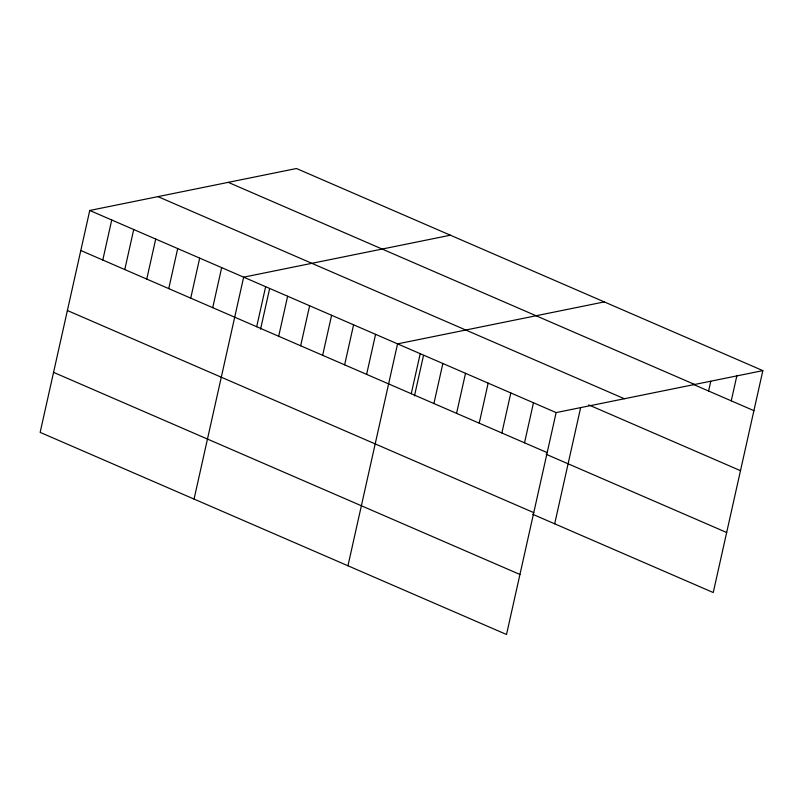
<?xml version="1.0" encoding="UTF-8"?>
<svg xmlns="http://www.w3.org/2000/svg" width="803" height="803" viewBox="0 0 803 803"><rect width="100%" height="100%" fill="white"/><g stroke="black" fill="none" stroke-linecap="round" stroke-linejoin="round"><path stroke-width="1.2" d="M762.85 370.625L296.478 168.51L89.755 210.466L40.15 432.375L506.522 634.49L556.128 412.591L762.85 370.625L713.245 592.534L532.69 514.281M102.794 260.031L111.737 220.002M124.776 269.557L133.72 229.528M146.758 279.083L155.712 239.053M168.75 288.608L177.694 248.579M190.733 298.144L199.686 258.114M212.725 307.669L221.668 267.64M194.055 499.075L243.65 277.165L450.383 235.209M256.689 326.721L265.642 286.701M260.563 329.18L269.507 289.17M278.681 336.256L287.625 296.227M300.663 345.782L309.617 305.752M322.655 355.307L331.599 315.278M344.638 364.843L353.581 324.813M366.62 374.369L375.573 334.339M347.96 565.774L397.555 343.865L604.288 301.908M411.266 393.711L420.21 353.681M414.468 395.879L423.412 355.87M433.911 403.528L442.865 363.498M456.566 413.344L465.519 373.315M479.22 423.161L488.164 383.131M501.875 432.978L510.818 392.948M524.53 442.794L533.473 402.775M554.682 523.807L580.569 408.014M708.597 391.021L710.765 381.315M731.252 400.838L736.943 375.362M228.263 182.351L694.635 384.476M692.738 384.145L753.907 410.654M157.97 196.625L624.343 398.74M588.719 404.893L740.486 470.668M89.755 210.466L556.128 412.591M80.802 250.496L547.174 452.621M546.11 454.267L726.665 532.509M67.392 310.52L533.764 512.635M53.57 372.361L519.942 574.476"/></g></svg>
